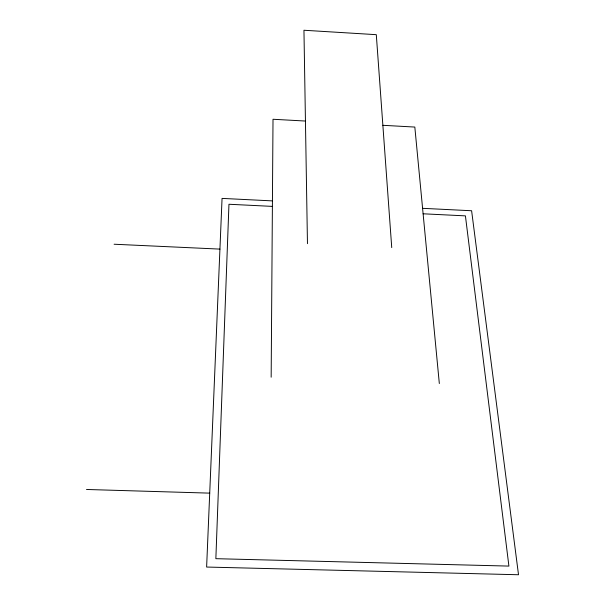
<?xml version="1.0" encoding="UTF-8"?>
<svg xmlns="http://www.w3.org/2000/svg" width="605" height="605" viewBox="0 0 605 605"><rect width="100%" height="100%" fill="white"/><g stroke="black" fill="none" stroke-linecap="round" stroke-linejoin="round"><path stroke-width="0.91" d="M271.161 377.21L273.014 119.261L305.449 121.045M86.485 489.475L209.716 493.136M114.103 244.231L219.933 249.109M272.424 200.89L222.058 198.395L206.623 567.044L518.515 574.75L471.613 210.752L422.592 208.324M272.386 206.388L228.955 204.256L215.856 558.68L508.911 566.091L465.419 215.872L423.114 213.792M382.867 125.303L414.826 127.065L439.328 383.532M391.738 247.604L376.295 34.674L303.952 30.25L307.461 243.664"/></g></svg>
